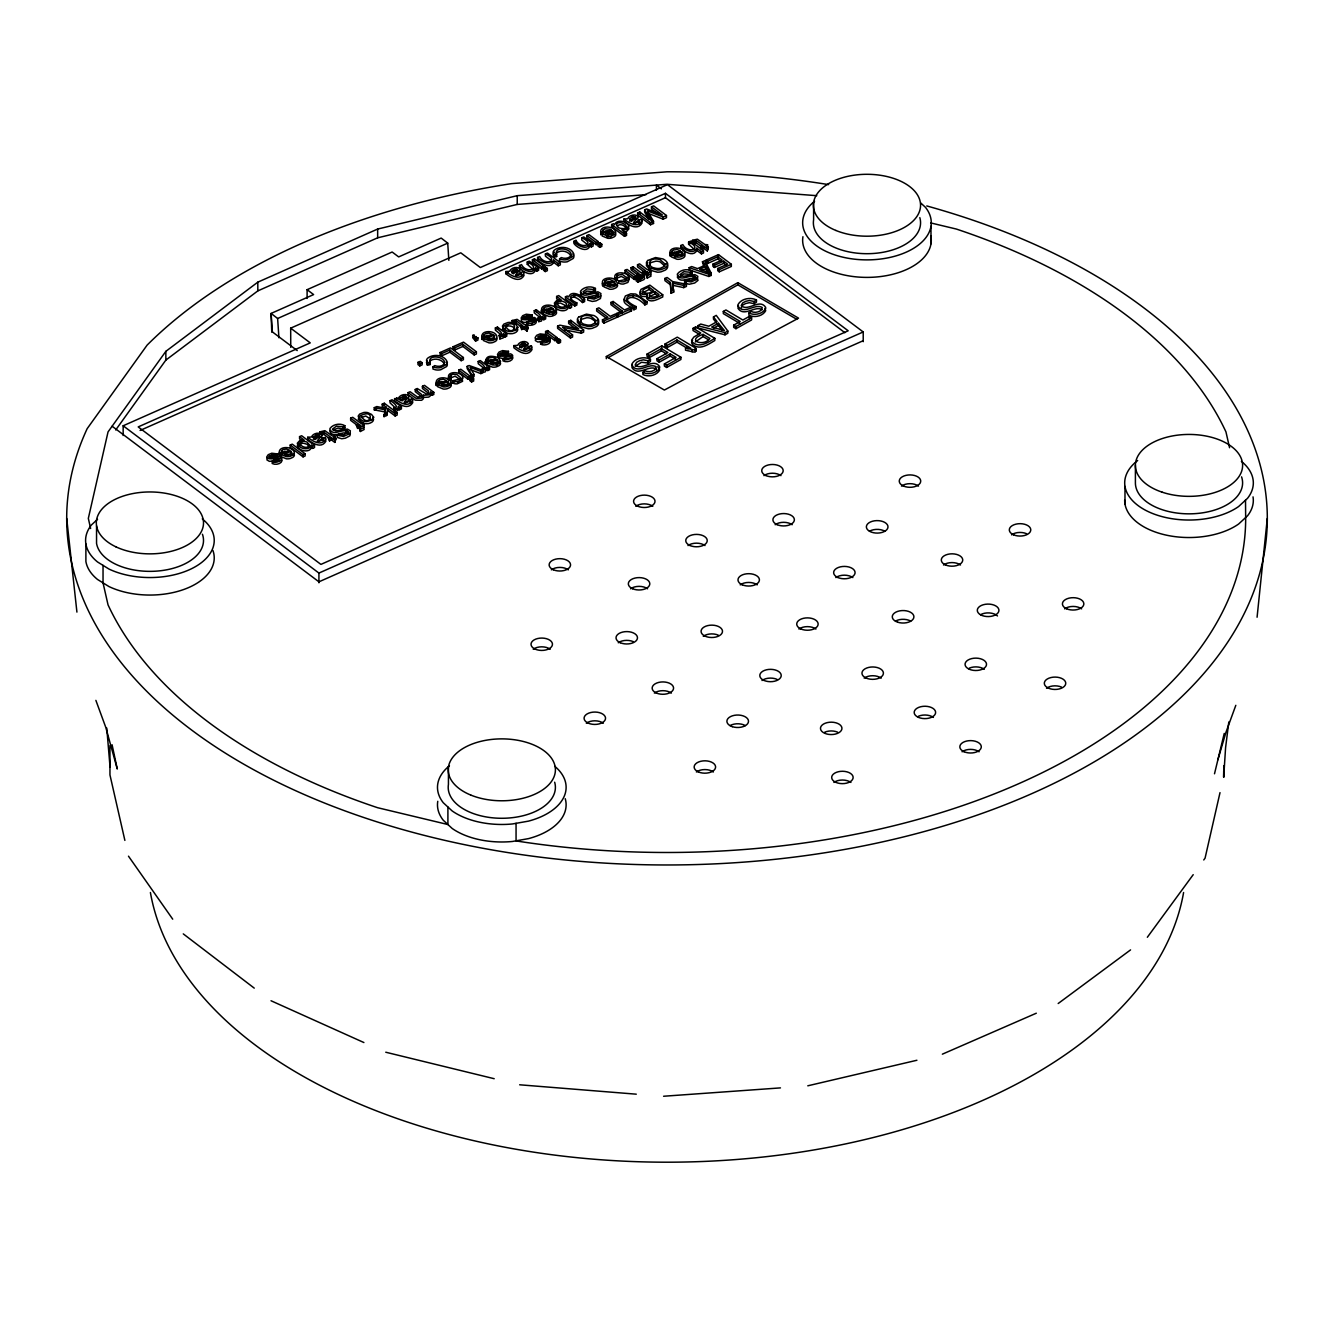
<?xml version="1.0" encoding="UTF-8"?>
<svg xmlns="http://www.w3.org/2000/svg" width="1334" height="1334" viewBox="0 0 1334 1334"><rect width="100%" height="100%" fill="white"/><g stroke="black" fill="none" stroke-linecap="round" stroke-linejoin="round"><path stroke-width="1.5" d="M595.964 323.695L594.747 320.894L591.029 318.459A7.137 4.119 0 0 0 586.777 317.759L581.707 319.21L580.09 322.328M741.204 307.72L742.638 305.169L745.673 303.518L749.374 302.701L754.194 303.685L756.461 302.184L756.461 300C750.442 296.898 741.137 298.566 737.885 304.802L737.985 306.136C744.005 315.374 755.161 302.885 762.248 307.537C762.014 312.006 754.761 313.407 751.242 311.489L748.924 313.006L748.924 315.191C754.427 317.976 762.614 316.258 765.699 310.739L764.949 308.354M533.817 270.285L527.247 264.232L527.247 262.048L529.298 261.13L538.619 268.117L538.619 270.302L536.768 271.119L535.451 270.135L535.451 267.951L536.768 268.934L536.768 271.119M276.738 455.711L277.655 456.145L277.655 453.944L275.871 455.044C262.765 455.111 272.253 459.496 279.673 456.411C286.66 459.079 275.404 464.499 272.203 461.314L272.203 463.498C275.338 465.216 281.391 464.182 282.158 460.363M507.554 353.093L508.471 353.51L508.471 351.326L506.687 352.409C493.58 352.493 503.068 356.862 510.488 353.793C517.475 356.461 506.22 361.864 503.001 358.696L503.001 360.88C506.153 362.598 512.189 361.547 512.973 357.745M523.612 317.225L523.612 319.41L526.647 317.692L530.348 318.209L532.133 317.125L532.133 314.941L530.348 316.025C517.242 316.091 526.73 320.477 534.15 317.392C541.12 320.077 529.865 325.479 526.663 322.294L526.663 324.495C529.481 326.613 538.519 324.462 535.851 320.327M430.665 392.163L430.615 392.93A5.369 3.102 0 0 1 428.514 394.931L423.462 395.231L423.395 396.115A5.236 3.018 0 0 1 421.361 398.116L416.108 398.366L408.087 392.63L410.122 391.729L417.559 397.065L421.444 396.248A3.335 1.934 0 0 0 421.694 394.547L415.241 389.461L417.292 388.544L426.48 394.047A3.769 2.168 0 0 0 428.848 392.73L428.314 390.762L422.428 386.26L424.479 385.343L433.8 392.329L433.8 394.514L431.966 395.331L430.665 394.364L430.665 392.163L431.966 393.146L431.966 395.331M430.665 394.364L430.615 395.114A5.369 3.102 0 0 1 428.514 397.132L423.462 397.415L423.462 395.231M423.462 397.415L423.395 398.299A5.236 3.018 0 0 1 421.361 400.3L415.291 400.15L408.087 394.831L408.087 392.63M554.16 312.973L553.277 308.854L546.523 311.856L552.509 312.389A4.102 2.368 0 0 0 554.16 310.789L553.277 308.854M472.686 337.669L475.588 341.087L477.922 340.053L477.922 337.869L474.954 337.035L473.136 334.801L472.636 336.151L475.588 338.903L475.588 341.087M333.05 430.098L337.936 428.031L342.888 428.914L344.839 427.881L344.839 425.696C340.253 422.895 333.183 424.095 329.998 428.431L329.865 429.448C333.65 436.868 343.138 427.73 348.091 431.716L343.822 434.851L339.136 434.184L337.152 435.217L337.152 437.402L341.704 438.736L345.406 438.186L349.892 435.801L350.358 433M535.451 267.951C532.8 275.204 522.428 269.768 519.476 265.499L521.527 264.599C526.213 274.32 542.254 268.467 527.247 262.048M535.451 270.135C532.8 277.389 522.428 271.969 519.476 267.684L519.476 265.499M589.911 243.722C587.277 250.975 576.888 245.556 573.937 241.287L575.988 240.37C580.674 250.108 596.715 244.255 581.724 237.836L583.775 236.918L593.08 243.905L593.08 246.09L591.245 246.907L589.911 245.923L589.911 243.722L591.245 244.722L591.245 246.907M589.911 245.923C587.277 253.177 576.888 247.74 573.937 243.472L573.937 241.287M582.975 294.047L587.01 291.079L593.463 291.646L595.414 290.612L595.414 288.411C590.829 285.609 583.758 286.81 580.557 291.145L580.44 292.163C584.225 299.6 593.713 290.445 598.666 294.447L594.397 297.582L589.711 296.898L587.727 297.932L587.727 300.117L592.279 301.451L595.981 300.9L600.467 298.516L600.934 295.731M679.84 276.855L683.892 273.87L690.345 274.437L692.279 273.403L692.279 271.219C687.694 268.417 680.623 269.618 677.439 273.937L677.322 274.971C681.09 282.391 690.578 273.237 695.548 277.239L691.279 280.373L686.593 279.706L684.592 280.74L684.592 282.925L689.161 284.259L694.714 283.008L698.015 280.373L697.048 277.739M639.153 219.993L639.503 223.678L639.153 219.993L641.371 219.26L642.071 220.86C637.552 228.581 628.831 222.961 623.912 219.059L623.912 221.261C628.831 225.146 637.552 230.765 642.071 223.045L641.371 219.26M302.601 441.07L299.566 438.803L299.566 436.618L301.617 435.718L314.507 445.373L314.507 447.557L312.64 448.391L311.422 445.289C312.806 453.493 298.199 451.959 297.315 445.439L298.533 443.472M311.422 445.289C309.488 451.142 298.332 448.958 297.315 443.255L299.75 440.553L304.102 440.02L299.566 436.618M568.484 305.136C566.55 310.989 555.394 308.788 554.377 303.085L556.812 300.4L561.164 299.867L556.628 296.465L558.679 295.548L571.569 305.219L571.569 307.404L569.701 308.237L568.484 305.136L569.701 308.237M568.484 307.32C566.55 313.173 555.394 310.972 554.377 305.286L555.594 303.302M1257.078 617.242L1267.3 518.392M329.998 430.615L329.865 431.632C333.65 439.069 343.138 429.915 348.091 433.917L348.091 431.716M1228.814 721.944L1225.579 747.724L1223.695 777.322L1223.695 771.085M293.997 453.527L294.38 455.211A6.487 3.735 0 0 1 292.713 457.412L290.362 458.462A6.337 3.652 0 0 1 286.36 458.813L280.824 456.495L280.824 454.294L289.845 450.292L286.376 449.024L283.025 449.541L281.557 450.742L281.757 454.577L279.423 455.378L279.44 452.293M281.557 450.742L281.757 454.577M438.469 380.974L438.653 382.625L436.335 383.425L436.335 385.609L438.653 384.809L438.469 380.974L439.937 379.773L443.288 379.256L446.757 380.523L437.735 384.542L437.735 386.727L443.272 389.044A6.337 3.652 0 0 0 447.257 388.694L449.608 387.644A6.487 3.735 0 0 0 451.276 385.443L450.208 382.891M496.948 338.419L496.965 339.27A6.487 3.735 0 0 1 495.298 341.454L492.963 342.505A6.337 3.652 0 0 1 488.961 342.855L483.425 340.537L483.425 338.352L492.446 334.334L488.978 333.083L485.626 333.583L484.159 334.784L484.342 338.636L482.024 339.42L482.041 336.351M484.042 337.735L484.159 334.784M487.727 359.079L487.927 360.73L485.593 361.514L485.593 363.698L487.927 362.915L487.727 359.079L489.194 357.879L492.546 357.362L496.015 358.629L486.993 362.631L486.993 364.816L492.529 367.15A6.337 3.652 0 0 0 496.531 366.783L498.883 365.749A6.487 3.735 0 0 0 500.55 363.548L499.483 360.98M487.61 362.031L489.978 359.78L494.33 359.947M543.805 308.271L543.989 309.922L541.671 310.722L541.671 312.906L543.989 312.123L543.805 308.271L545.273 307.07L548.607 306.57L552.093 307.82L543.071 311.839L543.071 314.024L548.591 316.341A6.337 3.652 0 0 0 552.593 315.991L554.944 314.941A6.487 3.735 0 0 0 556.611 312.756L555.544 310.188M543.672 311.222L546.04 308.971L550.392 309.138M602.935 230.232L603.135 234.084L602.935 230.232L605.186 228.748L610.388 229.298L611.239 231.983M617.208 283.942L617.592 285.643A6.487 3.735 0 0 1 615.924 287.827L613.573 288.878A6.337 3.652 0 0 1 609.571 289.228L604.035 286.91L604.035 284.726L613.056 280.707L609.588 279.456L606.236 279.973L604.769 281.157L604.969 285.009L602.635 285.793L602.284 283.308M604.769 281.157L604.969 285.009M672.186 251.192L672.386 252.843L670.068 253.627L670.068 255.828L672.386 255.027L672.186 251.192L673.653 249.992L677.005 249.475L680.49 250.742L671.452 254.744L671.452 256.945L676.988 259.263A6.337 3.652 0 0 0 680.99 258.913L683.341 257.862A6.487 3.735 0 0 0 685.009 255.661L683.942 253.11M672.069 254.144L674.437 251.893L679.64 252.443M396.515 409.021L390.045 402.851L390.045 400.667L392.096 399.75L401.417 406.737L401.417 408.921L399.566 409.738L398.149 408.688L398.149 410.238L395.981 411.439L394.547 411.622L393.78 408.021C400.433 407.437 392.213 401.501 390.045 400.667M614.39 278.072L617.592 283.458A6.487 3.735 0 0 1 615.924 285.643L613.573 286.693A6.337 3.652 0 0 1 609.571 287.043L604.035 284.726M385.226 409.805L385.226 411.989L374.27 409.872L374.27 407.67L385.226 409.805L384.042 416.642L386.71 415.458L387.76 408.271L395.097 413.773L395.097 415.958L397.148 415.057L397.148 412.856L384.292 403.218L382.241 404.135L382.241 406.32L385.926 409.088L385.926 406.903L382.241 404.135M386.71 415.458L387.76 410.455L395.097 415.958M1220.01 792.629L1205.069 858.146L1203.752 859.963M1223.611 776.855L1223.945 765.649M1214.507 773.787L1224.245 733.417M384.042 416.642L384.826 413.54M695.898 348.758L695.581 349.391A2.201 1.267 0 0 1 694.23 349.958L685.543 348.007L685.543 350.192L694.23 352.159A2.201 1.267 0 0 0 695.581 351.576L695.898 348.758A2.201 1.267 0 0 0 695.264 347.857L677.305 337.152L664.949 344.072L664.949 346.256L667.217 347.607L676.955 342.154L688.077 348.791M385.926 406.903L385.559 408.337L376.788 406.553L374.27 407.67M553.66 260.147C550.375 267 540.804 261.597 537.602 257.445L539.653 256.528C544.739 266.233 560.297 260.48 545.406 253.977L547.457 253.06L560.33 262.698L560.33 264.882L558.279 265.8L553.66 262.348L553.66 260.147L558.279 263.615L558.279 265.8M553.66 262.348C550.375 269.185 540.804 263.782 537.602 259.63L537.602 257.445M696.832 248.241C693.547 255.077 683.975 249.675 680.79 245.523L682.841 244.606C687.91 254.31 703.468 248.558 688.594 242.054L690.645 241.137L703.502 250.775L703.502 252.976L701.451 253.877L696.832 250.425L696.832 248.241L701.451 251.692L701.451 253.877M696.832 250.425C693.547 257.262 683.975 251.859 680.79 247.707L680.79 245.523M1217.875 759.78L1225.979 732.216L1235.818 705.319M695.281 341.971L703.085 336.552L708.221 339.603M570.252 299.183C573.42 293.914 579.74 300.217 582.541 302.518L584.592 301.617L584.592 299.416C581.691 295.198 571.202 289.695 568.668 297.015L567.3 295.981L565.466 296.798L565.466 298.983L574.771 305.97L576.822 305.052L576.822 302.868C561.964 296.131 577.522 290.795 582.541 300.333L582.541 302.518M632.449 364.932L631.966 367.634C637.986 376.888 649.141 364.399 656.228 369.051L656.345 370.052M738.469 305.619L737.985 308.321C744.005 317.559 755.161 305.069 762.248 309.721M313.223 439.27L316.425 436.935L319.176 437.352A2.201 1.267 0 0 1 319.493 437.669M400.1 400.634L403.302 398.299L406.053 398.716M519.393 347.607L522.578 345.273L525.329 345.689A2.201 1.267 0 0 1 525.663 346.006M629.431 221.077L632.616 218.743L635.368 219.143A2.201 1.267 0 0 1 635.701 219.476M635.217 366.233L641.521 362.281L648.174 362.998L650.442 361.497L650.442 359.313C644.422 356.211 635.117 357.879 631.866 364.115L631.966 365.449C637.986 374.687 649.141 362.198 656.228 366.85C655.994 371.319 648.741 372.72 645.222 370.819L642.905 372.319L642.905 374.52C648.407 377.289 656.595 375.588 659.68 370.052L657.745 366.717M560.513 300.884A3.585 2.068 0 0 0 556.912 302.501C559.063 312.623 575.087 303.635 560.513 300.867M647.257 294.464L646.673 296.131C650.292 301.801 658.479 296.632 662.748 294.781L662.748 296.965C658.479 298.816 650.292 303.985 646.673 298.316L647.257 294.464L642.254 294.23A6.17 3.568 0 0 1 639.82 292.063L641.037 289.328L649.875 285.126L662.748 294.781M581.224 292.313L580.44 294.347C584.225 301.784 593.713 292.63 598.666 296.632L598.666 294.447M678.089 275.121L677.322 277.155C681.09 284.576 690.578 275.438 695.548 279.423L695.548 277.239M600.834 231.799L600.817 234.867L600.817 232.683C598.933 225.079 615.257 225.363 615.758 232.516A6.487 3.735 0 0 1 614.09 234.717L611.739 235.768A6.337 3.652 0 0 1 607.737 236.118L602.201 233.8L611.239 229.782M670.085 252.743L670.068 255.828M448.924 376.688L447.974 378.522L448.908 380.507L451.125 379.773L450.392 375.804L452.61 374.204L456.945 374.554L460.463 377.572A4.002 2.318 0 0 1 460.063 379.106L452.476 380.757L452.476 382.958L454.294 383.625A5.236 3.018 0 0 0 457.262 383.825L462.564 381.307L462.114 378.022M450.392 377.989L455.127 376.221L460.463 379.756M626.363 279.29A4.002 2.318 0 0 0 626.763 277.755L622.328 274.404L617.175 275.271L616.692 278.189L621.427 276.421L626.463 279.356L618.776 280.957L618.776 283.142L620.593 283.825A5.236 3.018 0 0 0 623.562 284.009L627.914 282.424L629.148 279.34M321.311 433.267L319.893 434.067L319.893 431.866L321.594 432.783L321.594 434.967L323.895 434.367L329.498 438.719L331.549 437.802L331.549 439.987L334.801 442.421L335.901 438.619L333.6 436.885L335.101 436.218L335.101 438.402L333.6 439.069M334.801 442.421L335.901 438.619M522.528 327.73L516.108 323.045L512.106 322.728L512.106 320.544L517.092 321.461L522.528 325.546L520.477 326.463L521.694 327.38L523.762 326.463L523.762 328.648L527.013 331.099L528.114 327.28L525.796 325.563L527.297 324.896L527.297 327.08L525.796 327.747M527.013 331.099L528.114 327.28M700.734 246.306L700.734 248.508L702.801 247.59L696.365 242.905L692.363 242.588L692.363 240.387L697.348 241.304L702.801 245.389L700.734 246.306L701.967 247.24L704.019 246.323L704.019 248.508L707.287 250.942L708.371 247.14L706.07 245.406L707.57 244.739L707.57 246.923L706.07 247.607M707.287 250.942L708.371 247.14M267.317 457.612L266.95 459.93L269.401 461.364L279.573 460.363M360.83 417.742L365.766 416.008L371.069 419.443M498.132 354.994L497.765 357.312L500.55 361.364A6.487 3.735 0 0 1 498.883 363.548L496.531 364.599A6.337 3.652 0 0 1 492.529 364.949L486.993 362.631M535.734 338.269L535.368 340.587L537.819 342.021L547.64 340.82M816.775 195.681L667 184.292L517.225 195.681L377.655 229.048L257.812 282.158L165.85 351.342L108.037 431.916L88.327 518.392L90.629 528.514M115.708 429.982L165.85 360.097L257.812 290.895L377.655 237.802L517.225 204.435L646.023 194.647M1193.213 874.67L1147.34 937.268M644.222 275.104L642.988 271.986L641.17 272.786L633.083 266.733L631.049 267.634L639.136 273.703L636.785 274.754L638.002 275.671L640.37 274.621L641.837 275.838L639.67 277.589L639.67 279.773M692.613 340.27L691.629 342.288A8.254 4.769 0 0 0 693.096 344.906C700.1 350.458 708.688 344.139 714.824 340.52L714.824 338.319L695.648 326.897L693.03 328.364L693.03 330.549L699.266 334.267M624.662 298.749C621.16 304.019 632.033 306.52 633.917 309.771L636.135 308.788L636.135 306.603C613.857 296.098 637.785 289.945 644.839 302.735L644.839 304.919L647.057 303.935L647.057 301.751L635.768 294.047L630.765 293.797L625.363 295.981L623.978 299.45L633.917 307.587L633.917 309.771M281.557 452.926L284.626 451.259L288.161 451.609M484.159 336.985L486.41 335.501L489.878 335.401M602.935 232.433L606.003 230.765L610.388 231.482M604.769 283.358L607.837 281.691L611.372 282.041M398.783 399.583L400.3 398.132M642.671 292.83L649.191 289.445L652.143 291.646M647.757 262.665L647.14 263.348A8.671 5.002 0 0 0 646.423 265.599L650.058 270.152L657.345 272.186A9.688 5.586 0 0 0 661.297 271.752L665.282 270.102A9.238 5.336 0 0 0 667.25 268.134A9.555 5.519 0 0 0 667.167 264.649A14.357 8.287 0 0 0 666.25 263.465M639.503 221.477C629.014 225.796 634.684 221.427 638.369 217.075C635.951 213.29 629.214 215.024 627.614 218.793L623.912 219.059M359.646 416.275L358.246 419.326L362.748 423.078A6.653 3.852 0 0 0 366.833 423.695C369.851 423.895 375.821 421.144 372.67 417.575M503.868 326.28L502.468 329.331L506.97 333.083A6.653 3.852 0 0 0 511.055 333.7C514.09 333.9 520.043 331.149 516.892 327.58M511.722 272.836L514.574 271.219L517.342 271.636M436.935 381.991L435.784 383.725L436.335 385.609M486.193 360.08L485.042 361.814L485.593 363.698M542.254 309.288L541.12 311.022L541.671 312.906M97.532 519.326L91.396 524.996A64.315 37.135 0 0 0 97.532 561.964L108.971 569.051A64.315 37.135 0 0 0 193.747 567.584A64.315 37.135 0 0 0 202.284 518.859M616.742 225.846C615.274 218.709 631.749 225.229 624.312 228.648C610.889 228.598 620.894 220.06 626.38 228.364M641.037 291.512L639.82 294.247A6.17 3.568 0 0 0 642.254 296.415L647.257 296.665M522.711 317.859L521.144 320.177C523.778 325.679 530.665 319.026 534.35 321.744M312.556 437.419L313.423 436.752M1130.565 949.891L1058.179 1003.518M572.853 254.01L573.87 256.328A8.488 4.902 0 0 1 573.153 258.513L567.334 261.747A7.721 4.452 0 0 1 562.048 261.798L559.546 261.03L559.546 258.829L561.331 257.579C564.565 259.029 570.318 258.529 571.252 254.527C570.468 247.757 553.71 246.49 556.645 254.36L556.645 256.545L554.01 257.212L553.076 254.527A8.004 4.619 0 0 1 554.494 252.193M446.273 362.014L447.307 364.349A8.488 4.902 0 0 1 446.59 366.533L440.754 369.751A7.721 4.452 0 0 1 435.484 369.818L432.966 369.034L432.966 366.85L434.751 365.583C438.002 367.05 443.738 366.55 444.672 362.548C443.888 355.778 427.13 354.494 430.065 362.381L430.065 364.566L427.43 365.233L426.513 362.548A8.004 4.619 0 0 1 427.197 360.93M642.905 372.319C648.407 375.104 656.595 373.387 659.68 367.867L659.613 366.617C653.543 357.329 641.654 371.536 635.184 364.849L636.618 362.298L639.653 360.647L643.355 359.83L648.174 360.814L650.442 359.313M748.924 313.006C754.427 315.774 762.614 314.074 765.699 308.554L765.633 307.304C759.563 298.016 747.674 312.223 741.204 305.536L742.638 302.985L745.673 301.317L749.374 300.517L754.194 301.501L756.461 300M552.509 314.574L553.627 313.857M496.448 365.366L497.565 364.649M550.308 340.487C551.042 344.656 543.588 345.99 540.62 344.155L540.62 341.971C543.822 345.156 555.077 339.736 548.091 337.068C540.67 340.153 531.182 335.768 544.289 335.701L546.073 334.601L546.073 336.802L538.102 338.452M452.476 382.958L454.227 381.891M515.724 276.071L520.177 272.886L519.476 270.619M633.767 223.595L637.819 220.944L638.369 219.26M317.559 441.787L321.611 439.136L321.878 436.868M404.435 403.151L408.504 400.517L408.754 398.249M523.728 350.125L528.164 346.94L527.48 344.672M272.203 461.314L273.987 460.263C292.78 455.294 266.867 461.647 266.683 457.012L268.234 454.677L271.752 453.226L277.655 453.944M526.663 322.294L528.464 321.261C547.257 316.275 521.344 322.628 521.144 317.992L522.711 315.674L526.23 314.207L532.133 314.941M526.663 324.495L528.464 323.445M503.001 358.696L504.802 357.645C523.595 352.676 497.682 359.013 497.482 354.377L499.049 352.059L502.568 350.609L508.471 351.326M540.62 341.971L542.404 340.92C561.197 335.951 535.284 342.304 535.101 337.669L536.652 335.334L540.17 333.884L546.073 334.601M540.62 344.155L542.404 343.105M512.106 320.544L517.092 319.326L524.579 324.646L527.297 324.896M512.106 322.728L513.507 321.928M319.893 431.866L324.896 430.665L332.366 435.968L335.101 436.218M692.363 240.387L697.365 239.186L704.836 244.489L707.57 244.739M692.363 242.588L693.78 241.787M606.32 356.528L737.835 282.658L798.549 318.159L664.382 390.045L606.32 356.528L606.32 358.713M608.121 357.695L737.835 284.842L796.765 319.31M647.007 354.11L661.781 345.856L680.957 357.279L680.957 359.463L666.65 367.467L664.382 366.116L664.382 363.932L676.071 357.395L670.202 353.894L659.246 360.013L656.995 358.679L667.95 352.56L661.414 348.658L649.274 355.461L647.007 354.11L647.007 356.295L649.274 357.645L661.414 350.859L666.316 353.76M697.732 325.729L700.717 324.062L708.838 326.23L717.108 321.594L713.473 316.925L716.258 315.374L727.83 331.049L727.83 333.233L725.012 334.817L697.732 327.914L697.732 325.729L725.012 332.616L727.83 331.049M723.311 311.422L725.929 309.955L742.855 320.027L749.374 316.375L751.626 317.725L751.626 319.927L735.951 328.698L733.683 327.347L733.683 325.163L740.237 321.494L723.311 311.422L723.311 313.607L740.237 323.678M664.949 344.072L667.217 345.423L676.955 339.97L690.695 348.107M718.426 323.262L711.706 327.013L724.462 330.599L718.426 323.262L718.426 325.446L721.877 330.015M713.39 328.264L718.426 325.446M703.085 334.367C685.476 340.103 703.452 347.34 709.938 338.436L703.085 334.367L703.085 336.552M656.995 358.679L656.995 360.864L659.246 362.198L670.202 356.078L676.071 359.58M685.543 348.007L688.077 346.59M664.382 363.932L666.65 365.283L680.957 357.279M714.824 338.319C708.688 341.938 700.1 348.257 693.096 342.721A8.254 4.769 0 0 1 691.629 340.103L693.913 337.002L700.817 333.016L693.03 328.364M733.683 325.163L735.951 326.513L751.626 317.725M321.594 432.783L323.895 432.183L330.332 436.868L328.264 437.785L329.498 440.904L331.549 439.987M587.727 297.932L594.097 299.133L600.467 296.331L600.934 293.547L597.982 291.812L586.126 293.53L582.975 291.863L587.01 288.894L593.463 289.445L595.414 288.411M337.152 435.217L343.538 436.418L349.892 433.617L350.358 430.815L347.407 429.098L335.568 430.815L332.399 429.148L336.435 426.163L342.888 426.73L344.839 425.696M684.592 280.74L690.979 281.941L697.332 279.123L697.815 276.338L694.864 274.604L683.008 276.338L679.84 274.671L683.892 271.686L690.345 272.253L692.279 271.219M684.592 282.925L686.593 281.891M505.886 271.552L509.588 271.269C511.172 267.5 517.909 265.783 520.327 269.551C516.642 273.92 510.972 278.272 521.477 273.97L521.11 272.469L523.328 271.736L524.029 273.337C519.51 281.057 510.805 275.438 505.886 271.552L505.886 273.737C510.805 277.622 519.51 283.242 524.029 275.538L523.862 274.771M545.289 271.569L545.289 269.385L543.472 268.017L543.472 270.218L545.289 271.569L547.34 270.669L547.34 268.467L545.523 267.117L541.737 268.918L532.416 261.931L532.416 259.746L534.467 258.829L543.788 265.816L543.788 268.001M599.75 247.357L599.75 245.173L597.932 243.805L597.932 245.99L599.75 247.357L601.801 246.44L601.801 244.255L599.983 242.905L596.215 244.706L586.893 237.719L586.893 235.534L588.944 234.617L598.266 241.604L598.266 243.788M611.639 224.529L613.54 223.678L614.707 224.562C616.692 218.826 627.697 221.044 628.948 226.597L626.546 229.281A5.086 2.935 0 0 1 623.061 229.915L621.927 229.798L626.53 233.267L626.53 235.451L624.495 236.351L611.639 226.713L611.639 224.529L624.495 234.167L624.495 236.351M666.466 215.508L663.148 216.992L647.374 210.839L653.51 221.277L653.51 223.462L650.525 224.779L637.669 215.141L637.669 212.956L639.803 212.006L650.558 220.077L644.656 209.855L646.64 208.954L662.431 215.024L651.476 206.82L653.61 205.87L666.466 215.508L666.466 217.692L663.148 219.176L647.374 213.04M505.886 273.737L508.021 272.786M527.247 264.232L529.298 263.315M611.639 226.713L613.54 225.863M612.423 230.815L605.653 233.817L611.656 234.35A4.102 2.368 0 0 0 613.307 232.75L612.423 230.815L613.19 233.967M607.354 235.251L612.423 233M536.768 268.934L538.619 268.117M532.416 259.746L541.737 266.733L543.788 265.816M591.245 244.722L593.08 243.905M586.893 235.534L596.215 242.505L598.266 241.604M545.289 269.385L547.34 268.467M558.279 263.615L560.33 262.698M599.75 245.173L601.801 244.255M624.495 234.167L626.53 233.267M637.669 212.956L650.525 222.595L653.51 221.277M417.976 362.364L420.31 361.331L422.111 362.681L422.111 364.866L419.776 365.916L417.976 364.566L417.976 362.364L419.776 363.715L419.776 365.916M440.103 352.526L450.542 347.891L463.398 357.529L463.398 359.713L461.197 360.697L449.858 352.193L449.858 350.008L441.621 353.66L440.103 352.526L440.103 354.711L441.621 355.861L449.858 352.193M453.076 346.757L463.515 342.121L476.388 351.759L476.388 353.96L474.17 354.927L462.831 346.423L462.831 344.239L454.611 347.907L453.076 346.757L453.076 348.941L454.611 350.092L462.831 346.423M501.751 335.334L495.381 330.148L495.381 327.964L497.432 327.047L506.737 334.034L506.737 336.218L504.902 337.035L503.485 335.985L503.485 333.8L504.902 334.851L504.902 337.035M540.654 318.042L534.267 312.856L534.267 310.672L536.318 309.755L545.639 316.742L545.639 318.926L543.788 319.743L542.371 318.693L542.371 316.508L543.788 317.559L543.788 319.743M641.837 275.838L641.837 278.022L640.37 276.805L634.35 279.49L625.029 272.503L625.029 270.318L627.08 269.401L636.401 276.388L636.401 278.573M637.535 264.749L639.57 263.849L647.657 269.918L649.475 269.101L650.692 270.035L651.009 273.92L647.223 275.871L646.156 274.704L648.324 272.953L646.84 271.736L644.489 272.786L643.255 271.869L645.623 270.819L637.535 264.749L637.535 266.95L645.623 273.003M419.776 363.715L422.111 362.681M475.588 338.903L477.922 337.869M688.594 242.054L688.594 244.239L690.645 243.322M493.63 335.368L486.877 338.369L492.863 338.903A4.102 2.368 0 0 0 494.514 337.302L493.63 335.368L494.414 338.519M614.24 281.741L607.487 284.742L613.49 285.276A4.102 2.368 0 0 0 615.124 283.675L614.24 281.741L615.024 284.892M681.674 251.759L674.904 254.761L680.907 255.294A4.102 2.368 0 0 0 682.558 253.693L681.674 251.759L682.591 255.394M488.561 339.803L493.63 337.552M548.207 313.29L553.277 311.039M609.188 286.176L614.24 283.925M674.904 256.962L681.674 253.944M504.902 334.851L506.737 334.034M543.788 317.559L545.639 316.742M569.701 306.036L571.569 305.219M565.466 296.798L574.771 303.785L576.822 302.868M582.541 300.333L584.592 299.416M625.029 270.318L634.35 277.289L636.401 276.388M642.404 275.905L642.404 273.72L644.222 272.903M650.692 270.035L648.891 270.835L650.642 272.219L648.891 273.02M520.477 326.463L521.694 329.565L523.762 328.648M643.255 274.054L647.707 274.571M700.734 248.508L701.967 249.425L704.019 248.508M449.858 350.008L461.197 358.512L463.398 357.529M462.831 344.239L474.17 352.743L476.388 351.759M637.885 279.957L639.936 279.039L639.936 281.224L637.885 282.141L636.085 280.774L636.085 278.589L637.885 279.957L637.885 282.141M701.451 251.692L703.502 250.775M290.212 445.056L292.263 444.139L305.119 453.777L305.119 455.961L303.068 456.878L290.212 447.24L290.212 445.056L303.068 454.694L303.068 456.878M307.72 437.269L311.422 436.985C313.006 433.216 319.76 431.499 322.161 435.268C318.493 439.636 312.823 443.989 323.312 439.686L322.961 438.186L325.163 437.452L325.863 439.053C321.361 446.773 312.64 441.154 307.72 437.269L307.72 439.453C312.64 443.338 321.361 448.958 325.863 441.254L325.163 437.452M350.642 418.176L352.693 417.275L360.78 423.328L362.581 422.528L363.815 423.445L364.132 427.347L360.347 429.298L359.28 428.131L361.431 426.38L359.963 425.162L357.612 426.213L356.378 425.296L358.729 424.245L350.642 418.176L350.642 420.36L358.729 426.43M394.597 398.633L398.299 398.366C399.9 394.581 406.637 392.863 409.038 396.632C405.369 401 399.7 405.353 410.188 401.05L409.838 399.566L412.056 398.833L412.756 400.433C408.237 408.154 399.516 402.534 394.597 398.633L394.597 400.817C399.516 404.719 408.237 410.338 412.756 402.618L412.056 398.833M470.018 369.518L480.857 373.603L483.008 372.636L483.008 370.452L480.857 371.419L470.018 367.317L474.02 374.454L474.02 376.638L468.051 379.29L458.729 372.303L458.729 370.118L460.78 369.218L470.102 376.188L470.102 378.389M471.586 381.958L471.586 379.773L469.768 378.406L469.768 380.59L471.586 381.958L473.637 381.04L473.637 378.856L467.183 368.551L467.183 366.366L469.101 365.516L483.008 370.452M484.576 368.851L478.206 363.648L478.206 361.464L480.257 360.547L489.561 367.534L489.561 369.735L487.727 370.552L486.31 369.485L486.31 367.3L487.727 368.367L487.727 370.552M513.873 345.606L517.575 345.323C519.176 341.554 525.913 339.837 528.331 343.605C524.646 347.974 518.976 352.326 529.481 348.024L529.114 346.523L531.332 345.789L532.033 347.39C527.514 355.111 518.793 349.491 513.873 345.606L513.873 347.79C518.793 351.692 527.514 357.295 532.033 349.591L531.866 348.824M558.462 343.338L558.462 341.137L556.645 339.786L556.645 341.971L558.462 343.338L560.513 342.421L560.513 340.237L558.696 338.869L554.911 340.67L545.589 333.683L545.589 331.499L547.64 330.582L556.962 337.569L556.962 339.753M583.608 329.965L581.341 330.965L562.481 327.297L572.569 334.867L572.569 337.052L570.452 338.002L557.595 328.347L557.595 326.163L559.863 325.163L578.739 328.831L568.634 321.261L570.752 320.31L583.608 329.965L583.608 332.149L581.341 333.15L564.365 329.848M596.665 308.788L598.883 307.804L610.222 316.308L615.724 313.874L617.242 315.007L617.242 317.192L604.002 323.078L602.484 321.944L602.484 319.76L608.004 317.292L596.665 308.788L596.665 310.989L606.386 318.276M610.922 302.451L613.123 301.467L624.479 309.972L629.981 307.537L631.499 308.671L631.499 310.855L618.259 316.742L616.742 315.608L616.742 313.423L622.261 310.955L622.261 313.156L610.922 304.636L610.922 302.451L622.261 310.955M672.703 283.125L673.687 292.096L671.119 293.247L670.368 284.726L664.916 280.64L664.916 278.439L667.133 277.472L672.586 281.541L686.426 284.242L686.426 286.426L683.742 287.627L672.703 285.309L672.703 283.125L683.742 285.443L686.426 284.242M689.161 267.667L691.679 266.55L697.532 268.601L704.502 265.499L702.451 261.764L704.786 260.714L711.239 273.22L711.239 275.404L708.854 276.455L689.161 269.852L689.161 267.667L708.854 274.27L711.239 273.22M706.019 260.18L718.476 254.627L731.332 264.282L731.332 266.466L719.259 271.836L717.742 270.702L717.742 268.501L727.614 264.115L723.678 261.164L714.424 265.283L712.923 264.149L722.161 260.03L717.775 256.762L707.537 261.314L706.019 260.18L706.019 262.364L707.537 263.498L717.775 258.946L720.71 261.13M649.191 287.26C635.201 290.729 647.54 296.665 653.61 290.562L649.191 287.26L649.191 289.445M374.27 409.872L376.788 408.738M705.252 266.817L699.6 269.335L708.754 272.703L705.252 266.817L707.187 272.653M291.029 451.309L284.275 454.31L290.278 454.844A4.102 2.368 0 0 0 291.913 453.243L291.029 451.309L291.812 454.46M447.941 381.557L441.187 384.559L447.173 385.092A4.102 2.368 0 0 0 448.824 383.475L447.941 381.557L448.724 384.709M497.198 359.646L490.445 362.648L496.448 363.182A4.102 2.368 0 0 0 498.082 361.581L497.198 359.646L498.116 363.282M701.484 270.685L705.252 269.001M285.976 455.761L291.029 453.493M442.871 385.993L447.941 383.742M492.146 364.082L497.198 361.831M655.127 291.712C642.638 294.997 653.226 300.167 659.013 294.614L655.127 291.712L655.127 293.897L657.712 295.831M312.64 446.206L314.507 445.373M363.815 423.445L361.998 424.262L363.765 425.629L361.998 426.446M384.042 414.457L386.71 413.273M393.78 408.021L394.547 409.438L395.981 409.255L398.149 408.054L398.149 406.503L399.566 407.554L401.417 406.737M431.966 393.146L433.8 392.329M458.729 370.118L468.051 377.105L470.102 376.188M471.819 379.673L471.919 375.388L474.02 374.454M487.727 368.367L489.561 367.534M545.589 331.499L554.911 338.486L556.962 337.569M655.127 293.897L649.558 296.548L649.108 298.116M712.923 264.149L712.923 266.333L714.424 267.467L723.678 263.365L726.296 265.333M356.378 425.296L357.612 428.397L360.83 427.997M303.068 454.694L305.119 453.777M395.097 413.773L397.148 412.856M471.586 379.773L473.637 378.856M558.462 341.137L560.513 340.237M557.595 326.163L570.452 335.801L572.569 334.867M602.484 319.76L604.002 320.894L617.242 315.007M616.742 313.423L618.259 314.557L631.499 308.671M633.917 307.587L636.135 306.603M644.839 302.735L647.057 301.751M671.119 293.247L671.119 291.045L673.687 289.912M717.742 268.501L719.259 269.651L731.332 264.282M307.103 298.432L307.103 289.678L392.146 252.009L398.666 256.912L441.187 238.069L447.724 243.138L448.858 260.363M307.103 289.678L313.623 294.581L271.102 313.423L277.622 318.493L447.724 243.138M290.745 347.34L290.679 328.164L460.764 252.81L480.34 267.534L667.45 184.642L863.215 331.949L863.215 341.671M123.162 435.501L123.162 425.779L310.255 342.888L290.679 328.164M665.466 193.33L138.186 426.913L320.91 564.399L848.191 330.799L665.466 193.33L665.466 197.699L844.872 332.683M140.087 430.448L665.466 197.699M123.162 425.779L318.926 573.07L863.215 331.949M863.215 340.704L318.926 581.824L112.123 426.23M1036.318 1013.206L942.354 1054.177M512.673 270.469L513.657 270.085M604.952 281.174L606.286 280.674M618.076 275.438L616.825 275.905L617.425 279.957L615.207 280.707L615.207 278.506C611.789 270.852 628.948 271.102 629.314 278.256L627.914 280.24L623.562 281.824A5.236 3.018 0 0 1 620.593 281.641L618.776 280.957M639.67 277.589L640.737 278.756L644.522 276.805L642.404 273.72M646.156 274.704L647.223 278.072L651.009 276.121L650.642 274.404M359.28 428.131L360.347 431.482L364.132 429.531L363.765 427.83M556.812 302.585L557.862 302.218M600.817 232.683L603.135 231.899M602.635 285.793L602.635 283.608L604.969 282.825M482.024 339.42L482.024 337.235L484.342 336.451M531.466 323.812L532.633 323.412M279.423 455.378L279.423 453.176L281.757 452.393M632.616 216.542L629.431 218.876L631.316 221.361L635.784 218.026A2.201 1.267 0 0 0 635.368 216.958L632.616 216.542L632.616 218.743M514.574 269.034L511.389 271.369L513.273 273.837L517.759 270.502A2.201 1.267 0 0 0 517.342 269.435L514.574 269.034L514.574 271.219M615.207 278.506L617.425 277.772M522.578 343.088L519.393 345.423L521.277 347.891L525.746 344.556A2.201 1.267 0 0 0 525.329 343.488L522.578 343.088L522.578 345.273M506.687 352.409L506.687 354.611L502.985 354.077L499.967 355.811L499.967 353.61M452.476 380.757L454.294 381.441A5.236 3.018 0 0 0 457.262 381.641L461.614 380.057L463.015 378.072C462.648 370.919 445.489 370.669 448.908 378.322L451.125 377.572L450.392 375.804M403.302 396.115L400.1 398.449L402.001 400.934L406.47 397.599A2.201 1.267 0 0 0 406.053 396.531L403.302 396.115L403.302 398.299M316.425 434.751L313.223 437.085L315.124 439.553L319.593 436.218A2.201 1.267 0 0 0 319.176 435.151L316.425 434.751L316.425 436.935M275.871 455.044L275.871 457.228L272.169 456.712L269.151 458.429L269.151 456.245M539.853 319.81L538.002 320.21L538.002 318.026C544.656 317.442 536.435 311.506 534.267 310.672M457.795 382.408L458.863 382.074M559.546 258.829L562.048 259.613A7.721 4.452 0 0 0 567.334 259.546L573.153 256.328A8.488 4.902 0 0 0 573.87 254.144C571.235 246.857 560.247 245.523 554.494 250.008A8.004 4.619 0 0 0 553.076 252.343L554.01 255.027L556.645 254.36M432.966 366.85L435.484 367.617A7.721 4.452 0 0 0 440.754 367.567L446.59 364.349A8.488 4.902 0 0 0 447.307 362.148C444.656 354.877 433.667 353.543 427.914 358.012A8.004 4.619 0 0 0 426.513 360.363L427.43 363.048L430.065 362.381M916.908 1060.263L807.787 1085.809M506.536 325.029L507.87 324.712M610.005 237.002L610.855 236.818M300.8 442.371L301.934 442.171M503.485 335.985L503.101 338.002L499.866 338.919L499.116 335.318C505.769 334.751 497.549 328.814 495.381 327.964M538.002 318.026L538.769 319.443L541.387 318.876L542.371 316.508M538.002 320.21L538.769 321.627L541.387 321.077L542.371 318.693M499.116 335.318L499.866 336.735L502.484 336.168L503.485 333.8M478.206 361.464C480.373 362.314 488.594 368.251 481.941 368.818L482.691 370.235L485.309 369.685L486.31 367.3M481.941 371.019L482.691 372.419L485.309 371.869L486.31 369.485M780.457 1087.894L663.598 1096.248M644.839 304.919C641.521 300.6 630.032 293.013 626.546 300.917M636.285 1094.18L519.66 1084.792M930.715 222.928L956.345 229.048A578.673 334.1 0 0 1 1225.963 431.916L1229.564 447.74M494.197 1078.706L385.759 1052.226M606.953 236.652L608.204 236.985M445.923 382.224L440.72 381.674L438.469 383.158L438.653 384.809M363.899 1042.538L271.019 1000.75M531.199 316.708L532.133 317.125M545.156 336.368L546.073 336.802M614.34 279.256C610.889 276.772 600.567 277.922 602.635 283.608M510.388 357.729C503.385 362.464 486.677 349.575 485.593 361.514M690.812 272.603L692.279 273.403M593.93 289.795L595.414 290.612M343.355 427.08L344.839 427.881M493.73 335.067L494.897 335.834M706.336 246.006L707.57 246.923M704.019 246.323L707.287 248.758M657.729 213.69L651.476 209.004L651.476 206.82M688.594 244.239L695.164 250.125M664.916 278.439L670.368 282.525L671.119 291.045M637.519 274.671L631.049 269.818L631.049 267.634M639.936 279.039L636.785 276.938L636.785 274.754M629.981 309.721L631.499 310.855M559.646 300.917L556.628 298.649L556.628 296.465M575.854 328.864L568.634 323.445L568.634 321.261M526.08 326.163L527.297 327.08M523.762 326.463L527.013 328.898M333.867 437.485L335.101 438.402M331.549 437.802L334.801 440.237M311.422 447.49L312.64 448.391M661.381 188.828L656.411 185.093L656.411 190.345M271.719 331.399L297.215 350.575M254.244 988.127L183.275 933.883M671.452 254.744L676.988 257.078A6.337 3.652 0 0 0 680.99 256.712L683.341 255.661A6.487 3.735 0 0 0 685.009 253.477C684.509 246.306 668.184 246.023 670.068 253.627M543.071 311.839L548.591 314.157A6.337 3.652 0 0 0 552.593 313.807L554.944 312.756A6.487 3.735 0 0 0 556.611 310.555C556.111 303.385 539.803 303.118 541.671 310.722M483.425 338.352L488.961 340.67A6.337 3.652 0 0 0 492.963 340.32L495.314 339.27A6.487 3.735 0 0 0 496.965 337.068C496.481 329.915 480.157 329.631 482.024 337.235M437.735 384.542L443.272 386.86A6.337 3.652 0 0 0 447.257 386.51L449.608 385.459A6.487 3.735 0 0 0 451.276 383.258C450.792 376.088 434.467 375.821 436.335 383.425M280.824 454.294L286.36 456.628A6.337 3.652 0 0 0 290.362 456.261L292.713 455.228A6.487 3.735 0 0 0 294.38 453.026C293.88 445.856 277.555 445.589 279.423 453.176M643.388 276.655L644.722 278.389L643.922 279.606L640.737 280.94L640.737 278.756M551.409 260.747L545.406 256.161L545.406 253.977M627.163 277.072L628.414 278.206M920.844 203.068L925.479 207.337A64.315 37.135 0 0 1 860.83 259.713A64.315 37.135 0 0 1 814.59 201.201M421.694 396.732L415.241 391.646L415.241 389.461M566.333 305.986L560.513 303.051A3.585 2.068 0 0 0 556.912 304.686M588.077 245.056L581.724 240.02L581.724 237.836M614.691 232.149L615.374 233.016M428.881 393.68L422.428 388.444L422.428 386.26M717.108 323.795L713.473 319.109L713.473 316.925M172.72 919.176L128.481 856.178M616.758 279.023L617.425 279.957M556.645 256.545L555.811 254.544A5.619 3.235 0 0 1 556.745 252.843C561.297 249.391 569.218 251.342 571.252 256.712M430.065 364.566L429.231 362.565A5.619 3.235 0 0 1 430.182 360.864C434.717 357.412 442.655 359.363 444.672 364.732M627.964 226.597L628.948 228.781L626.546 231.466A5.086 2.935 0 0 1 623.061 232.099M648.557 214.974L653.51 223.462M648.591 218.859L644.656 212.039L644.656 209.855M703.818 266.433L702.451 261.764M467.183 366.366L471.919 375.388M704.786 262.898L711.239 275.404M521.527 275.488L521.11 272.469M410.255 402.568L409.838 399.566M323.378 441.204L322.961 438.186M665.049 266.25L660.097 261.881A7.137 4.119 0 0 0 655.844 261.181L650.775 262.631L649.158 265.749M95.881 700.367L105.77 727.347L117.275 769.018L112.073 744.739M124.879 840.403L109.955 774.904L109.955 745.556M672.703 285.309L673.687 292.096M309.671 447.357L307.037 444.255L303.468 443.221A3.585 2.068 0 0 0 299.867 444.839L299.817 445.94M106.77 728.097L110.038 766.933M66.7 518.392L76.922 612.106M504.969 328.848C505.703 323.962 514.607 325.779 515.358 330.032M278.923 337.769L277.622 318.493M272.369 332.116L271.102 313.423L271.769 331.916M615.724 233.867L615.758 234.717A6.487 3.735 0 0 1 614.09 236.902L611.739 237.952A6.337 3.652 0 0 1 607.737 238.302L602.201 235.985L602.201 233.8M1245.506 500.167L1245.673 518.392A578.673 334.1 0 0 1 517.225 841.104L516.058 840.82L516.058 823.311M1135.401 465.399L1135.401 482.891A53.593 30.949 0 0 0 1194.264 513.69A53.593 30.949 0 0 0 1241.57 476.855M1124.979 486.443L1124.979 503.952M930.982 226.296L930.982 243.805M813.607 202.284L813.607 219.793A53.593 30.949 0 0 0 868.851 253.677A53.593 30.949 0 0 0 919.826 217.625M754.194 301.501L754.194 303.685M749.374 316.375L749.374 318.576M737.835 282.658L737.835 284.842M735.951 326.513L735.951 328.698M725.012 332.616L725.012 334.817M723.678 261.164L723.678 263.365M719.259 269.651L719.259 271.836M718.476 254.627L718.476 256.828M717.775 256.762L717.775 258.946M714.424 265.283L714.424 267.467M708.854 274.27L708.854 276.455M707.537 261.314L707.537 263.498M701.967 247.24L701.967 249.425M696.365 240.704L696.365 242.905M695.714 240.637L695.714 242.821M695.648 326.897L695.648 329.081M695.581 349.391L695.581 351.576M695.264 347.857L695.264 350.042A2.201 1.267 0 0 1 695.898 350.942M695.031 276.588L695.031 278.773M694.23 276.188L694.23 278.372M694.064 241.304L694.064 243.488M693.246 276.021L693.246 278.206M692.113 349.625L692.113 351.809M690.345 272.253L690.345 274.437M683.742 285.443L683.742 287.627M676.955 339.97L676.955 342.154M670.368 282.525L670.368 284.726M670.202 353.894L670.202 356.078M667.217 345.423L667.217 347.607M666.65 365.283L666.65 367.467M663.148 216.992L663.148 219.176M661.781 345.856L661.781 348.041M661.414 348.658L661.414 350.859M659.246 360.013L659.246 362.198M650.525 222.595L650.525 224.779M649.274 355.461L649.274 357.645M648.174 360.814L648.174 362.998M647.223 275.871L647.223 278.072M646.84 271.736L646.84 273.92M644.489 272.786L644.489 274.971M641.987 276.305L641.987 278.489M640.37 274.621L640.37 276.805M639.803 212.006L639.803 214.19M638.002 275.671L638.119 279.873M634.634 216.592L634.634 218.776M634.35 277.289L634.35 279.49M633.7 216.442L633.7 218.626M633.3 295.214L633.3 297.399M633.083 266.733L633.083 268.918M618.259 314.557L618.259 316.742M617.175 275.271L617.175 277.455M613.123 301.467L613.123 303.668M604.002 320.894L604.002 323.078M599.983 242.905L599.983 245.089M598.149 293.78L598.149 295.981M597.365 293.38L597.365 295.564M596.365 293.213L596.365 295.414M596.215 242.505L596.215 244.706M593.463 289.445L593.463 291.646M581.341 330.965L581.341 333.15M575.988 240.37L575.988 242.571M574.721 294.981L574.721 297.165M574.771 303.785L574.771 305.97M573.77 294.897L573.77 297.082M570.752 320.31L570.752 322.511M570.452 335.801L570.452 338.002M558.696 338.869L558.696 341.054M554.911 338.486L554.911 340.67M554.01 255.027L554.01 257.212M547.991 338.819L547.991 341.02M547.64 330.582L547.64 332.783M545.523 267.117L545.523 269.301M544.289 335.701L544.289 337.886M543.138 335.218L543.138 337.402M541.904 335.034L541.904 337.219M541.737 266.733L541.737 268.918M540.587 335.168L540.587 337.369M538.769 319.443L538.769 321.627M536.318 309.755L536.318 311.939M534.467 258.829L534.467 261.014M534.05 319.159L534.05 321.344M531.332 345.789L531.332 347.991M530.348 316.025L530.348 318.209M529.198 315.541L529.198 317.742M529.114 346.523L529.114 348.724M527.947 315.374L527.947 317.559M526.647 315.508L526.647 317.692M524.596 343.121L524.596 345.323M523.662 342.988L523.662 345.173M521.694 327.38L521.694 329.565M517.225 195.681L517.225 204.435M516.608 269.068L516.608 271.269M516.108 320.86L516.108 323.045M515.658 268.934L515.658 271.119M515.441 320.777L515.441 322.978M513.79 321.461L513.79 323.645M505.536 351.943L505.536 354.127M504.802 357.645L504.802 359.83M504.302 351.759L504.302 353.944M502.985 351.893L502.985 354.077M499.866 336.735L499.866 338.919M497.432 327.047L497.432 329.231M482.691 370.235L482.691 372.419M480.857 371.419L480.857 373.603M476.121 336.518L476.121 338.703M474.387 335.051L474.387 337.252M474.17 352.743L474.17 354.927M468.051 377.105L468.051 379.29M461.197 358.512L461.197 360.697M454.611 347.907L454.611 350.092M451.125 377.572L451.125 379.773M450.875 375.087L450.875 377.272M448.908 378.322L448.908 380.507M448.441 766.883L448.441 784.375A53.593 30.949 0 0 0 503.702 818.259A53.593 30.949 0 0 0 554.661 782.208M447.907 807.02L447.907 824.529L377.655 807.72A578.673 334.1 0 0 1 108.037 604.869L103.035 582.875L103.035 565.366M441.621 353.66L441.621 355.861M427.43 363.048L427.43 365.233M417.292 388.544L417.292 390.729M405.319 396.165L405.319 398.349M404.385 396.015L404.385 398.199M399.566 407.554L399.566 409.738M396.748 397.682L396.748 399.867M394.547 409.438L394.547 411.622M384.292 403.218L384.292 405.403M377.655 229.048L377.655 237.802M360.347 429.298L360.347 431.482M359.963 425.162L359.963 427.347M357.612 426.213L357.612 428.397M347.59 431.065L347.59 433.25M346.79 430.665L346.79 432.85M345.789 430.498L345.789 432.683M342.888 426.73L342.888 428.914M329.498 438.719L329.498 440.904M323.895 432.183L323.895 434.367M323.245 432.116L323.245 434.3M318.926 573.07L318.926 582.791M318.442 434.784L318.442 436.985M317.509 434.651L317.509 436.835M274.721 454.561L274.721 456.745M273.987 460.263L273.987 462.448M273.487 454.377L273.487 456.562M272.169 454.51L272.169 456.712M257.812 282.158L257.812 290.895M165.85 351.342L165.85 360.097M96.548 525.863L96.548 543.372A53.593 30.949 0 0 0 157.812 571.019A53.593 30.949 0 0 0 202.435 534.25M85.893 543.955L85.893 561.464A64.315 37.135 0 0 0 97.532 579.473L108.971 586.56A64.315 37.135 0 0 0 183.008 589.761A64.315 37.135 0 0 0 212.94 550.525M926.763 205.936A600.3 346.573 0 0 1 1223.228 648.741A600.3 346.573 0 0 1 476.055 846.973A600.3 346.573 0 0 1 87.16 428.681L147.124 345.106A600.3 346.573 0 0 1 511.639 183.625L667 171.803A600.3 346.573 0 0 1 828.614 184.609M565.232 798.699A64.315 37.135 0 0 1 528.497 838.619L512.439 841.471A64.315 37.135 0 0 1 452.193 828.481L443.288 820.26A64.315 37.135 0 0 1 437.769 801.3M1253.026 496.865A64.315 37.135 0 0 1 1247.523 515.808L1238.619 524.029A64.315 37.135 0 0 1 1166.983 535.284A64.315 37.135 0 0 1 1124.679 500.067M1064.632 608.854A10.722 6.186 0 0 1 1081.641 608.854M551.342 569.835A10.722 6.186 0 0 1 568.351 569.835M763.948 475.638A10.722 6.186 0 0 1 780.957 475.638M635.784 506.286A10.722 6.186 0 0 1 652.793 506.286M901.484 486.093A10.722 6.186 0 0 1 918.492 486.093M1011.539 534.851A10.722 6.186 0 0 1 1026.58 533.717M533.233 649.241A10.722 6.186 0 0 1 550.242 649.241M586.326 723.228A10.722 6.186 0 0 1 603.335 723.228M962.081 751.792A10.722 6.186 0 0 1 979.089 751.792M1046.523 688.261A10.722 6.186 0 0 1 1061.564 687.11M696.381 771.986A10.722 6.186 0 0 1 713.39 771.986M833.917 782.441A10.722 6.186 0 0 1 850.925 782.441M918.376 716.275A10.722 6.186 0 0 1 933.4 717.425M824.695 732.216A10.722 6.186 0 0 1 837.752 732.216M730.048 725.596A10.805 6.236 0 0 1 745.339 725.596M654.36 693.096A10.722 6.186 0 0 1 671.369 693.096M618.259 642.771A10.722 6.186 0 0 1 633.283 641.637M630.565 588.778A10.722 6.186 0 0 1 647.574 588.778M687.994 545.573A10.722 6.186 0 0 1 705.002 545.573M775.154 524.729A10.722 6.186 0 0 1 792.163 524.729M869.535 531.199A10.805 6.236 0 0 1 884.826 531.199M943.505 564.999A10.722 6.186 0 0 1 960.513 564.999M980.473 614.741A10.805 6.236 0 0 0 998.566 611.939A10.805 6.236 0 0 0 985.309 604.302A10.805 6.236 0 0 0 980.473 614.741A10.805 6.236 0 0 1 997.482 615.958M969.268 668.167A10.722 6.186 0 0 1 984.309 669.301M864.199 678.139A10.722 6.186 0 0 1 881.207 678.139M762.014 680.507A10.722 6.186 0 0 1 777.038 679.356M703.285 636.318A10.722 6.186 0 0 1 718.309 635.167M740.203 584.859A10.722 6.186 0 0 1 757.212 584.859M835.851 577.589A10.722 6.186 0 0 1 852.86 577.589M895.447 621.127A10.805 6.236 0 0 1 910.738 621.127M798.933 629.048A10.722 6.186 0 0 1 815.941 629.048M554.777 766.283A64.315 37.135 0 0 1 528.497 821.127L512.439 823.962A64.315 37.135 0 0 1 452.193 810.972L443.288 802.751A64.315 37.135 0 0 1 449.425 765.783M930.865 236.018A64.315 37.135 0 0 1 867.567 277.389A64.315 37.135 0 0 1 802.935 236.702M1241.387 461.347A64.315 37.135 0 0 1 1247.523 498.316L1238.619 506.536A64.315 37.135 0 0 1 1149.158 512.039A64.315 37.135 0 0 1 1137.669 460.53M1183.591 892.513A519.209 299.766 0 0 1 667 1162.197A519.209 299.766 0 0 1 150.409 892.513M597.182 320.043A14.357 8.287 0 0 1 598.116 321.227A9.555 5.519 0 0 1 598.182 324.729A9.238 5.336 0 0 1 596.215 326.68L592.229 328.331A9.688 5.586 0 0 1 588.277 328.764L580.99 326.73L577.355 322.178A8.671 5.002 0 0 1 578.072 319.927M595.981 320.644L595.031 323.028L591.429 324.812A6.687 3.852 0 0 1 585.709 324.612C578.022 323.712 579.34 314.524 586.777 315.574A7.137 4.119 0 0 1 591.029 316.275L595.981 320.644M665.049 264.049L664.099 266.45L660.497 268.234A6.687 3.852 0 0 1 654.777 268.034C647.09 267.133 648.407 257.946 655.844 258.996A7.137 4.119 0 0 1 660.097 259.696L665.049 264.049M373.653 417.242L371.786 420.077L366.833 421.511A6.653 3.852 0 0 1 362.748 420.877L358.946 418.292L358.179 416.075L359.646 414.09L363.648 412.523A6.42 3.702 0 0 1 367.784 412.64L371.569 414.44L373.653 417.242M517.875 327.247L516.008 330.082L511.055 331.516A6.653 3.852 0 0 1 506.97 330.882L503.168 328.297L502.418 326.08L503.868 324.095L507.87 322.528A6.42 3.702 0 0 1 512.006 322.645L515.791 324.445L517.875 327.247M309.671 445.172C308.037 449.475 299.716 446.79 299.867 442.655A3.585 2.068 0 0 1 303.452 441.054L307.037 442.054L309.671 445.172M360.83 415.541C369.301 430.332 376.938 407.604 360.83 415.541M505.052 325.546C513.523 340.337 521.16 317.609 505.052 325.546M578.689 317.058L578.072 317.742A8.671 5.002 0 0 0 577.355 319.993L580.99 324.546L588.277 326.58A9.688 5.586 0 0 0 592.229 326.146L596.215 324.495A9.238 5.336 0 0 0 598.599 321.411A9.555 5.519 0 0 0 598.099 319.043A14.357 8.287 0 0 0 593.93 315.524L586.426 314.124L578.689 317.058M647.757 260.48L647.14 261.164A8.671 5.002 0 0 0 646.423 263.415L650.058 267.967L657.345 270.002A9.688 5.586 0 0 0 661.297 269.568L665.282 267.917A9.238 5.336 0 0 0 667.667 264.832A9.555 5.519 0 0 0 667.167 262.464A14.357 8.287 0 0 0 662.998 258.946L655.511 257.545L647.757 260.48M964.048 751.726A10.722 6.186 0 0 0 981.207 747.624A10.722 6.186 0 0 0 966.483 741.087A10.722 6.186 0 0 0 964.048 751.726M1048.507 688.177A10.722 6.186 0 0 0 1065.666 684.075A10.722 6.186 0 0 0 1050.925 677.555A10.722 6.186 0 0 0 1048.507 688.177M1066.616 608.771A10.722 6.186 0 0 0 1083.758 604.669A10.722 6.186 0 0 0 1069.034 598.149A10.722 6.186 0 0 0 1066.616 608.771M1013.523 534.784A10.722 6.186 0 0 0 1030.682 530.682A10.722 6.186 0 0 0 1015.941 524.145A10.722 6.186 0 0 0 1013.523 534.784M903.468 486.026A10.722 6.186 0 0 0 920.627 481.924A10.722 6.186 0 0 0 905.886 475.388A10.722 6.186 0 0 0 903.468 486.026M765.933 475.571A10.722 6.186 0 0 0 783.091 471.469A10.722 6.186 0 0 0 768.351 464.949A10.722 6.186 0 0 0 765.933 475.571M637.769 506.22A10.722 6.186 0 0 0 654.927 502.118A10.722 6.186 0 0 0 640.187 495.598A10.722 6.186 0 0 0 637.769 506.22M553.327 569.751A10.722 6.186 0 0 0 570.468 565.649A10.722 6.186 0 0 0 555.744 559.129A10.722 6.186 0 0 0 553.327 569.751M535.217 649.158A10.722 6.186 0 0 0 552.376 645.056A10.722 6.186 0 0 0 537.635 638.536A10.722 6.186 0 0 0 535.217 649.158M918.376 717.342A10.722 6.186 0 0 0 935.534 713.24A10.722 6.186 0 0 0 920.794 706.72A10.722 6.186 0 0 0 918.376 717.342M689.978 545.506A10.722 6.186 0 0 0 707.137 541.404A10.722 6.186 0 0 0 692.396 534.867A10.722 6.186 0 0 0 689.978 545.506M742.188 584.776A10.722 6.186 0 0 0 759.329 580.674A10.722 6.186 0 0 0 744.605 574.154A10.722 6.186 0 0 0 742.188 584.776M800.917 628.964A10.722 6.186 0 0 0 818.059 624.862A10.722 6.186 0 0 0 803.335 618.342A10.722 6.186 0 0 0 800.917 628.964M866.166 678.072A10.722 6.186 0 0 0 883.325 673.97A10.722 6.186 0 0 0 868.601 667.434A10.722 6.186 0 0 0 866.166 678.072M869.535 531.266A10.805 6.236 0 0 0 887.627 528.464A10.805 6.236 0 0 0 874.387 520.827A10.805 6.236 0 0 0 869.535 531.266M837.835 577.505A10.722 6.186 0 0 0 854.994 573.403A10.722 6.186 0 0 0 840.253 566.883A10.722 6.186 0 0 0 837.835 577.505M763.998 680.423A10.722 6.186 0 0 0 781.14 676.321A10.722 6.186 0 0 0 766.416 669.801A10.722 6.186 0 0 0 763.998 680.423M732.299 726.663A10.805 6.236 0 0 0 748.507 721.26A10.805 6.236 0 0 0 732.299 715.858A10.805 6.236 0 0 0 732.299 726.663M698.366 771.919A10.722 6.186 0 0 0 715.508 767.817A10.722 6.186 0 0 0 700.784 761.28A10.722 6.186 0 0 0 698.366 771.919M835.901 782.374A10.722 6.186 0 0 0 853.043 778.272A10.722 6.186 0 0 0 838.319 771.736A10.722 6.186 0 0 0 835.901 782.374M824.695 733.283A10.722 6.186 0 0 0 841.854 729.181A10.722 6.186 0 0 0 827.13 722.644A10.722 6.186 0 0 0 824.695 733.283M969.268 669.234A10.722 6.186 0 0 0 986.426 665.132A10.722 6.186 0 0 0 971.702 658.596A10.722 6.186 0 0 0 969.268 669.234M897.682 622.194A10.805 6.236 0 0 0 913.907 616.792A10.805 6.236 0 0 0 897.682 611.389A10.805 6.236 0 0 0 897.682 622.194M705.269 636.235A10.722 6.186 0 0 0 722.411 632.133A10.722 6.186 0 0 0 707.687 625.613A10.722 6.186 0 0 0 705.269 636.235M945.489 564.916A10.722 6.186 0 0 0 962.648 560.814A10.722 6.186 0 0 0 947.907 554.294A10.722 6.186 0 0 0 945.489 564.916M656.345 693.013A10.722 6.186 0 0 0 673.487 688.911A10.722 6.186 0 0 0 658.763 682.391A10.722 6.186 0 0 0 656.345 693.013M588.294 723.161A10.722 6.186 0 0 0 605.453 719.059A10.722 6.186 0 0 0 590.729 712.523A10.722 6.186 0 0 0 588.294 723.161M632.549 588.711A10.722 6.186 0 0 0 649.708 584.609A10.722 6.186 0 0 0 634.967 578.072A10.722 6.186 0 0 0 632.549 588.711M620.243 642.705A10.722 6.186 0 0 0 637.385 638.602A10.722 6.186 0 0 0 622.661 632.066A10.722 6.186 0 0 0 620.243 642.705M470.702 795.031A53.593 30.949 0 0 0 555.161 772.786A53.593 30.949 0 0 0 479.556 741.671A53.593 30.949 0 0 0 470.702 795.031M777.122 524.662A10.722 6.186 0 0 0 794.28 520.56A10.722 6.186 0 0 0 779.556 514.024A10.722 6.186 0 0 0 777.122 524.662M115.791 546.773A53.593 30.949 0 0 0 202.768 528.031A53.593 30.949 0 0 0 131.166 493.913A53.593 30.949 0 0 0 115.791 546.773M835.851 230.448A53.593 30.949 0 0 0 920.31 208.204A53.593 30.949 0 0 0 844.722 177.089A53.593 30.949 0 0 0 835.851 230.448M1162.197 492.196A53.593 30.949 0 0 0 1242.604 465.399A53.593 30.949 0 0 0 1162.197 438.586A53.593 30.949 0 0 0 1162.197 492.196"/></g></svg>
